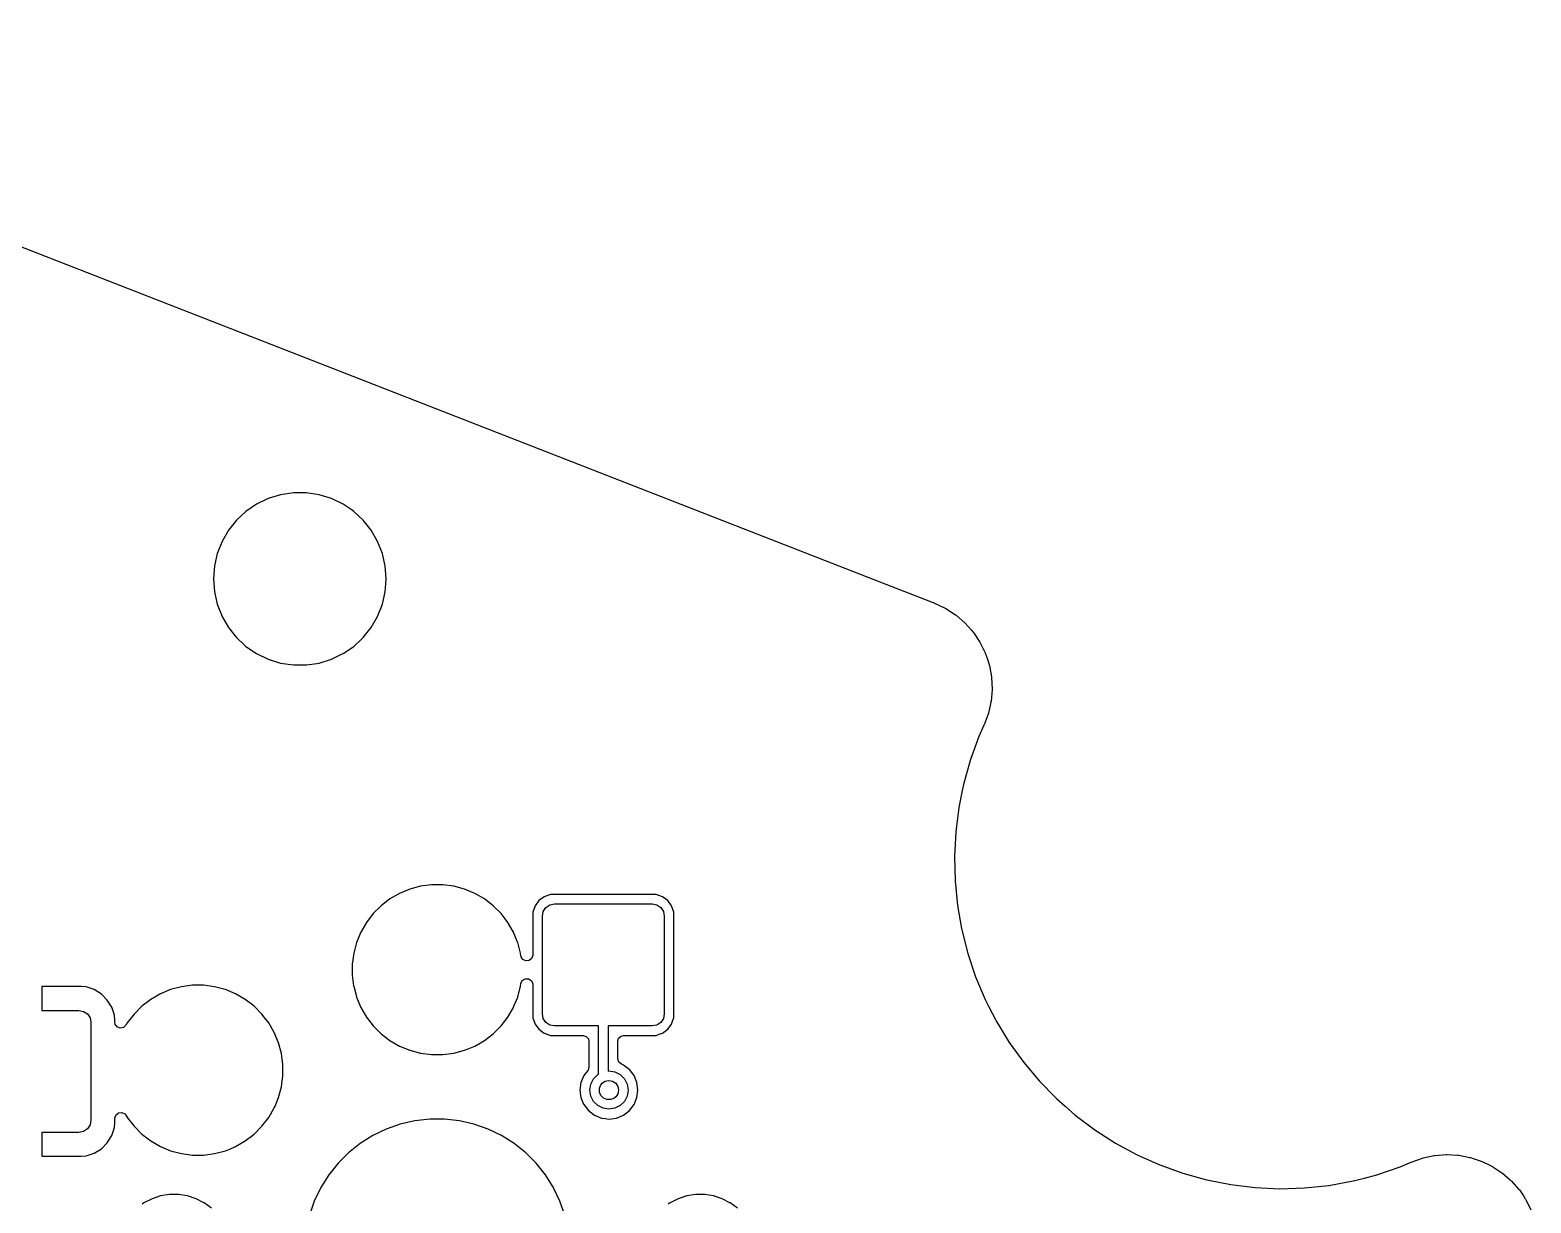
# Model space of a CAD drawing. Extents: x 51 to 261, y -150 to -32.
# Drawn here: x 229.07 to 260.45, y -57.22 to -32.7 of the extents above; entities that cross this region are included whole.
import ezdxf

# ---------------------------------------------------------------- set-up
doc = ezdxf.new("R2010")
doc.units = 0
doc.layers.add('BLACK', color=7, linetype='CONTINUOUS')

msp = doc.modelspace()

# ---------------------------------------------------------------- linework, layer by layer
at = {"layer": 'BLACK', "linetype": 'CONTINUOUS'}
for p, q in [((217.260916, -32.701062), (246.834726, -44.23514)), ((233.80777, -42.61213), (233.584798, -42.764149)), ((234.050898, -42.495046), (233.80777, -42.61213)), ((234.308766, -42.415504), (234.050898, -42.495046)), ((234.308772, -42.415502), (234.308766, -42.415504)), ((234.575603, -42.375284), (234.308772, -42.415502)), ((234.575611, -42.375284), (234.575603, -42.375284)), ((234.845469, -42.375284), (234.575611, -42.375284)), ((234.845476, -42.375284), (234.845469, -42.375284)), ((235.112307, -42.415502), (234.845476, -42.375284)), ((235.112313, -42.415504), (235.112307, -42.415502)), ((235.370185, -42.495047), (235.112313, -42.415504)), ((235.613307, -42.612128), (235.370183, -42.495047)), ((235.370183, -42.495047), (235.370185, -42.495047)), ((235.613308, -42.612129), (235.613307, -42.612128)), ((235.613309, -42.61213), (235.613308, -42.612129)), ((235.613315, -42.612133), (235.613309, -42.61213)), ((235.781629, -42.726888), (235.613315, -42.612133)), ((233.386982, -42.947694), (233.218725, -43.158682)), ((233.584798, -42.764149), (233.386982, -42.947694)), ((235.836281, -42.764149), (235.781629, -42.726888)), ((236.034097, -42.947694), (235.836281, -42.764149)), ((236.0341, -42.947698), (236.034097, -42.947694)), ((236.034101, -42.947699), (236.0341, -42.947698)), ((236.202355, -43.158682), (236.034101, -42.947699)), ((233.218725, -43.158682), (233.083798, -43.392383)), ((236.337283, -43.392386), (236.202355, -43.158682)), ((233.083796, -43.392387), (232.985206, -43.643588)), ((233.083798, -43.392383), (233.083796, -43.392387)), ((236.435874, -43.643589), (236.337283, -43.392386)), ((232.925156, -43.906682), (232.904991, -44.175779)), ((232.985204, -43.643595), (232.925156, -43.906682)), ((232.985206, -43.643588), (232.985204, -43.643595)), ((236.48855, -43.874379), (236.435874, -43.643589)), ((236.495923, -43.906682), (236.48855, -43.874379)), ((236.516089, -44.175779), (236.495923, -43.906682)), ((232.904991, -44.175779), (232.904991, -44.175788)), ((232.904991, -44.175788), (232.925156, -44.444885)), ((236.508571, -44.276106), (236.516089, -44.175788)), ((236.516089, -44.175788), (236.516089, -44.175779)), ((246.834726, -44.23514), (247.929073, -44.661946)), ((232.925156, -44.444885), (232.985204, -44.707972)), ((236.435874, -44.707979), (236.495923, -44.444887)), ((236.495923, -44.444887), (236.508571, -44.276106)), ((232.985204, -44.707972), (232.985206, -44.707979)), ((232.985206, -44.707979), (233.083796, -44.95918)), ((236.337283, -44.959182), (236.435874, -44.707979)), ((247.929073, -44.661946), (247.929088, -44.661955)), ((247.929088, -44.661955), (247.950552, -44.670324)), ((247.950552, -44.670324), (247.950553, -44.670325)), ((247.950553, -44.670325), (247.969452, -44.677694)), ((247.969452, -44.677694), (247.969454, -44.677696)), ((247.969454, -44.677696), (247.971709, -44.678575)), ((247.971709, -44.678575), (247.979424, -44.681888)), ((247.979424, -44.681888), (248.20069, -44.785938)), ((248.20069, -44.785938), (248.215343, -44.794081)), ((248.215343, -44.794081), (248.416147, -44.924216)), ((233.083796, -44.95918), (233.083798, -44.959184)), ((233.083798, -44.959184), (233.093421, -44.975851)), ((233.093421, -44.975851), (233.218725, -45.192886)), ((236.202355, -45.192886), (236.337283, -44.959182)), ((248.416147, -44.924216), (248.416991, -44.924763)), ((248.416991, -44.924763), (248.430424, -44.934823)), ((248.430424, -44.934823), (248.612563, -45.091525)), ((248.612563, -45.091525), (248.624516, -45.103307)), ((248.624516, -45.103307), (248.747123, -45.241731)), ((233.218725, -45.192886), (233.323042, -45.323695)), ((233.323042, -45.323695), (233.386982, -45.403873)), ((233.386982, -45.403873), (233.548428, -45.553672)), ((235.836281, -45.587419), (236.00163, -45.433998)), ((236.00163, -45.433998), (236.034097, -45.403873)), ((236.034097, -45.403871), (236.034101, -45.403869)), ((236.034097, -45.403873), (236.034097, -45.403871)), ((236.034101, -45.403869), (236.202355, -45.192886)), ((248.747123, -45.241731), (248.782417, -45.281579)), ((248.782417, -45.281579), (248.783825, -45.283168)), ((248.783825, -45.283168), (248.794078, -45.296456)), ((248.794078, -45.296456), (248.927645, -45.496193)), ((248.927645, -45.496193), (248.936008, -45.510743)), ((233.548428, -45.553672), (233.584799, -45.587419)), ((233.584799, -45.587419), (233.807766, -45.739435)), ((233.807766, -45.739435), (234.050899, -45.856522)), ((235.370181, -45.856522), (235.584528, -45.753298)), ((235.584528, -45.753298), (235.613307, -45.739439)), ((235.613307, -45.739438), (235.613315, -45.739435)), ((235.613307, -45.739439), (235.613307, -45.739438)), ((235.613315, -45.739435), (235.836281, -45.587419)), ((248.936008, -45.510743), (248.983755, -45.608591)), ((248.983755, -45.608591), (249.040475, -45.724831)), ((249.040475, -45.724831), (249.041375, -45.726674)), ((249.041375, -45.726674), (249.047696, -45.742217)), ((249.047696, -45.742217), (249.085388, -45.856521)), ((234.050899, -45.856522), (234.308768, -45.936064)), ((234.308768, -45.936064), (234.308769, -45.936064)), ((234.308769, -45.936064), (234.308772, -45.936065)), ((234.308772, -45.936065), (234.575603, -45.976283)), ((234.575603, -45.976283), (234.575608, -45.976283)), ((234.575608, -45.976283), (234.575611, -45.976284)), ((234.575611, -45.976284), (234.575612, -45.976284)), ((234.575612, -45.976284), (234.845468, -45.976284)), ((234.845468, -45.976284), (234.845469, -45.976284)), ((234.845469, -45.976284), (234.854174, -45.974972)), ((234.854174, -45.974972), (235.112307, -45.936065)), ((235.112307, -45.936065), (235.112308, -45.936064)), ((235.112308, -45.936064), (235.112312, -45.936064)), ((235.112312, -45.936064), (235.370181, -45.856522)), ((249.085388, -45.856521), (249.122943, -45.970412)), ((249.122943, -45.970412), (249.127108, -45.986671)), ((249.127108, -45.986671), (249.170849, -46.222934)), ((249.170849, -46.222934), (249.17278, -46.239605)), ((249.17278, -46.239605), (249.184215, -46.479597)), ((249.160198, -46.752308), (249.106992, -46.986617)), ((249.162798, -46.735729), (249.160198, -46.752308)), ((249.183878, -46.496378), (249.162798, -46.735729)), ((249.184215, -46.479597), (249.183878, -46.496378)), ((249.102176, -47.002696), (249.016908, -47.230093)), ((249.106992, -46.986617), (249.102176, -47.002696)), ((249.013704, -47.237831), (248.908351, -47.469804)), ((249.016908, -47.230093), (249.013704, -47.237831)), ((248.908351, -47.469804), (248.731201, -47.953056)), ((248.731201, -47.953056), (248.590809, -48.448209)), ((248.559658, -48.600938), (248.48795, -48.952518)), ((248.590806, -48.44822), (248.559658, -48.600938)), ((248.590809, -48.448209), (248.590806, -48.44822)), ((248.487949, -48.952524), (248.423214, -49.463113)), ((248.48795, -48.952518), (248.487949, -48.952524)), ((248.423214, -49.463113), (248.396962, -49.977138)), ((248.396962, -49.977138), (248.396962, -49.977149)), ((248.396962, -49.977149), (248.40934, -50.49167)), ((248.40934, -50.49167), (248.409341, -50.491686)), ((248.409341, -50.491686), (248.460282, -51.003813)), ((236.794356, -50.751673), (236.592808, -50.868038)), ((236.794372, -50.751665), (236.794356, -50.751673)), ((237.009385, -50.662605), (236.794372, -50.751665)), ((237.23421, -50.602363), (237.009385, -50.662605)), ((237.46495, -50.571986), (237.23421, -50.602363)), ((237.464955, -50.571985), (237.46495, -50.571986)), ((237.464961, -50.571985), (237.464955, -50.571985)), ((237.697705, -50.571985), (237.464961, -50.571985)), ((237.69771, -50.571985), (237.697705, -50.571985)), ((237.697715, -50.571986), (237.69771, -50.571985)), ((237.928455, -50.602363), (237.697715, -50.571986)), ((238.15328, -50.662605), (237.928455, -50.602363)), ((238.368293, -50.751665), (238.15328, -50.662605)), ((238.368309, -50.751673), (238.368293, -50.751665)), ((238.569857, -50.868038), (238.368309, -50.751673)), ((239.821089, -50.820221), (239.710608, -50.90176)), ((239.950691, -50.77487), (239.821089, -50.820221)), ((239.950693, -50.77487), (239.950691, -50.77487)), ((239.981465, -50.771985), (239.950693, -50.77487)), ((239.981469, -50.771985), (239.981465, -50.771985)), ((242.131197, -50.771985), (239.981469, -50.771985)), ((242.131201, -50.771985), (242.131197, -50.771985)), ((242.161973, -50.77487), (242.131201, -50.771985)), ((242.291576, -50.820221), (242.161973, -50.77487)), ((242.291578, -50.820222), (242.291576, -50.820221)), ((242.402058, -50.90176), (242.291578, -50.820222)), ((236.408146, -51.009733), (236.243581, -51.174298)), ((236.408153, -51.009727), (236.408146, -51.009733)), ((236.592792, -50.868049), (236.408153, -51.009727)), ((236.592808, -50.868038), (236.592792, -50.868049)), ((238.56986, -50.86804), (238.569857, -50.868038)), ((238.569865, -50.868043), (238.56986, -50.86804)), ((238.569871, -50.868047), (238.569865, -50.868043)), ((238.569873, -50.868049), (238.569871, -50.868047)), ((238.754512, -51.009727), (238.569873, -50.868049)), ((238.754519, -51.009733), (238.754512, -51.009727)), ((238.919084, -51.174298), (238.754519, -51.009733)), ((239.583718, -51.141845), (239.580833, -51.172617)), ((239.629069, -51.012241), (239.583718, -51.141843)), ((239.583718, -51.141843), (239.583718, -51.141845)), ((239.710608, -50.90176), (239.629069, -51.012241)), ((239.781333, -51.227485), (239.800744, -51.129901)), ((239.800744, -51.129901), (239.856021, -51.047173)), ((239.856021, -51.047173), (239.938749, -50.991896)), ((239.938749, -50.991896), (240.036333, -50.972485)), ((240.036333, -50.972485), (242.076333, -50.972485)), ((242.076333, -50.972485), (242.173917, -50.991896)), ((242.173917, -50.991896), (242.256645, -51.047173)), ((242.256645, -51.047173), (242.311922, -51.129901)), ((242.311922, -51.129901), (242.331333, -51.227485)), ((242.483596, -51.01224), (242.402058, -50.90176)), ((242.483596, -51.012241), (242.483596, -51.01224)), ((242.528947, -51.141843), (242.483596, -51.012241)), ((242.528947, -51.141845), (242.528947, -51.141843)), ((242.531833, -51.172617), (242.528947, -51.141845)), ((248.460282, -51.003813), (248.460283, -51.00382)), ((248.460283, -51.00382), (248.460284, -51.003827)), ((248.460284, -51.003827), (248.545562, -51.488338)), ((236.101886, -51.35896), (235.985521, -51.560508)), ((236.101897, -51.358944), (236.101886, -51.35896)), ((236.243575, -51.174305), (236.101897, -51.358944)), ((236.243581, -51.174298), (236.243575, -51.174305)), ((238.91909, -51.174305), (238.919084, -51.174298)), ((239.003134, -51.283834), (238.91909, -51.174305)), ((239.060775, -51.358953), (239.003134, -51.283834)), ((239.060779, -51.35896), (239.060775, -51.358953)), ((239.177144, -51.560508), (239.060779, -51.35896)), ((239.580833, -51.172617), (239.580833, -52.040687)), ((239.781333, -53.267485), (239.781333, -51.227485)), ((242.331333, -51.227485), (242.331333, -53.267485)), ((242.531833, -53.322352), (242.531833, -51.172617)), ((235.896453, -51.775537), (235.836211, -52.000362)), ((235.985513, -51.560524), (235.896453, -51.775537)), ((235.985521, -51.560508), (235.985513, -51.560524)), ((239.177152, -51.560524), (239.177144, -51.560508)), ((239.263308, -51.768527), (239.177152, -51.560524)), ((239.266215, -51.775545), (239.263308, -51.768527)), ((239.326454, -52.000359), (239.266215, -51.775545)), ((248.545562, -51.488338), (248.549504, -51.510735)), ((248.549504, -51.510735), (248.676489, -52.009485)), ((235.836211, -52.000362), (235.805834, -52.231102)), ((239.326454, -52.000362), (239.326454, -52.000359)), ((239.333894, -52.056872), (239.326454, -52.000362)), ((239.337856, -52.075622), (239.333894, -52.056872)), ((239.37563, -52.1344), (239.337856, -52.075622)), ((239.580833, -52.040687), (239.561148, -52.107726)), ((248.676489, -52.009485), (248.840539, -52.497333)), ((235.805834, -52.231102), (235.805833, -52.231119)), ((235.805833, -52.231119), (235.805833, -52.46385)), ((239.439186, -52.163425), (239.37563, -52.1344)), ((239.508344, -52.153481), (239.439186, -52.163425)), ((239.561148, -52.107726), (239.508344, -52.153481)), ((230.139345, -52.698), (229.319027, -52.698)), ((229.319027, -52.698), (229.319027, -53.198)), ((230.242742, -52.708564), (230.139345, -52.698)), ((230.410273, -52.764078), (230.242742, -52.708564)), ((232.23421, -52.702363), (232.009385, -52.762605)), ((232.46495, -52.671986), (232.23421, -52.702363)), ((232.464955, -52.671985), (232.46495, -52.671986)), ((232.464961, -52.671985), (232.464955, -52.671985)), ((232.697705, -52.671985), (232.464961, -52.671985)), ((232.69771, -52.671985), (232.697705, -52.671985)), ((232.697715, -52.671986), (232.69771, -52.671985)), ((232.928455, -52.702363), (232.697715, -52.671986)), ((232.928458, -52.702363), (232.928455, -52.702363)), ((232.928459, -52.702364), (232.928458, -52.702363)), ((233.152134, -52.762298), (232.928459, -52.702364)), ((235.805833, -52.46385), (235.805834, -52.463867)), ((235.805834, -52.463867), (235.834697, -52.683109)), ((235.834697, -52.683109), (235.836212, -52.694611)), ((235.836212, -52.694611), (235.885153, -52.877262)), ((239.266215, -52.919425), (239.326454, -52.694611)), ((239.326454, -52.694611), (239.333894, -52.638096)), ((239.333894, -52.638096), (239.36216, -52.5742)), ((239.36216, -52.5742), (239.420485, -52.535729)), ((239.420485, -52.535729), (239.490349, -52.534898)), ((239.490349, -52.534898), (239.549573, -52.57197)), ((239.549573, -52.57197), (239.579352, -52.635175)), ((239.579352, -52.635175), (239.580833, -52.654282)), ((239.580833, -52.654282), (239.580833, -53.322352)), ((248.840539, -52.497333), (249.040721, -52.971499)), ((230.410278, -52.76408), (230.410273, -52.764078)), ((230.560494, -52.856735), (230.410278, -52.76408)), ((230.685291, -52.981532), (230.560494, -52.856735)), ((230.777946, -53.131748), (230.685291, -52.981532)), ((231.592792, -52.968049), (231.408153, -53.109727)), ((231.592808, -52.968038), (231.592792, -52.968049)), ((231.794356, -52.851673), (231.592808, -52.968038)), ((231.794372, -52.851665), (231.794356, -52.851673)), ((232.009385, -52.762605), (231.794372, -52.851665)), ((233.15328, -52.762605), (233.152134, -52.762298)), ((233.368293, -52.851665), (233.15328, -52.762605)), ((233.368309, -52.851673), (233.368293, -52.851665)), ((233.569857, -52.968038), (233.368309, -52.851673)), ((233.56986, -52.96804), (233.569857, -52.968038)), ((233.569865, -52.968043), (233.56986, -52.96804)), ((233.569871, -52.968047), (233.569865, -52.968043)), ((233.569873, -52.968049), (233.569871, -52.968047)), ((233.754512, -53.109727), (233.569873, -52.968049)), ((235.885153, -52.877262), (235.896453, -52.919432)), ((235.896453, -52.919432), (235.985513, -53.134445)), ((239.18739, -53.109729), (239.266212, -52.919432)), ((239.266211, -52.919432), (239.266215, -52.919425)), ((239.266212, -52.919432), (239.266211, -52.919432)), ((249.040721, -52.971499), (249.111735, -53.109733)), ((229.319027, -53.198), (230.089027, -53.198)), ((230.089027, -53.198), (230.186611, -53.217411)), ((230.186611, -53.217411), (230.269339, -53.272688)), ((230.269339, -53.272688), (230.324616, -53.355416)), ((230.777948, -53.131753), (230.777946, -53.131748)), ((230.833462, -53.299284), (230.777948, -53.131753)), ((230.844025, -53.402681), (230.833462, -53.299284)), ((231.243575, -53.274305), (231.101897, -53.458944)), ((231.243581, -53.274298), (231.243575, -53.274305)), ((231.408146, -53.109733), (231.243581, -53.274298)), ((231.408153, -53.109727), (231.408146, -53.109733)), ((233.754519, -53.109733), (233.754512, -53.109727)), ((233.919084, -53.274298), (233.754519, -53.109733)), ((233.91909, -53.274305), (233.919084, -53.274298)), ((233.966437, -53.336009), (233.91909, -53.274305)), ((234.060775, -53.458953), (233.966437, -53.336009)), ((235.985513, -53.134445), (235.985521, -53.134461)), ((235.985521, -53.134461), (236.101886, -53.336009)), ((236.101886, -53.336009), (236.101897, -53.336025)), ((236.101897, -53.336025), (236.243575, -53.520664)), ((238.919089, -53.520666), (239.060775, -53.336017)), ((239.060775, -53.336017), (239.177148, -53.134454)), ((239.177148, -53.134454), (239.18739, -53.109729)), ((239.580833, -53.322352), (239.583718, -53.353124)), ((239.800744, -53.365069), (239.781333, -53.267485)), ((242.331333, -53.267485), (242.311922, -53.365069)), ((242.528947, -53.353124), (242.531833, -53.322352)), ((249.111735, -53.109733), (249.262227, -53.402681)), ((230.324616, -53.355416), (230.344027, -53.453)), ((230.344027, -53.453), (230.344027, -55.493)), ((230.844026, -53.402696), (230.844025, -53.402681)), ((230.844026, -53.442813), (230.844026, -53.402696)), ((230.850845, -53.483368), (230.844026, -53.442813)), ((230.891373, -53.540283), (230.850845, -53.483368)), ((230.956238, -53.566251), (230.891373, -53.540283)), ((231.024845, -53.553029), (230.956238, -53.566251)), ((231.075412, -53.504814), (231.024845, -53.553029)), ((231.101883, -53.458965), (231.075412, -53.504814)), ((231.101897, -53.458944), (231.101883, -53.458965)), ((234.060779, -53.45896), (234.060775, -53.458953)), ((234.177144, -53.660508), (234.060779, -53.45896)), ((234.177152, -53.660524), (234.177144, -53.660508)), ((234.266054, -53.875156), (234.177152, -53.660524)), ((236.243575, -53.520664), (236.243581, -53.520671)), ((236.243581, -53.520671), (236.408146, -53.685236)), ((238.754514, -53.685241), (238.919089, -53.520666)), ((239.583718, -53.353124), (239.583718, -53.353126)), ((239.583718, -53.353126), (239.629069, -53.482728)), ((239.629069, -53.482728), (239.62907, -53.48273)), ((239.62907, -53.48273), (239.710608, -53.59321)), ((239.710608, -53.59321), (239.821088, -53.674748)), ((239.856021, -53.447797), (239.800744, -53.365069)), ((239.938749, -53.503074), (239.856021, -53.447797)), ((240.036333, -53.522485), (239.938749, -53.503074)), ((240.956333, -53.522485), (240.036333, -53.522485)), ((240.956333, -54.530993), (240.956333, -53.522485)), ((242.076333, -53.522485), (241.156333, -53.522485)), ((241.156333, -53.522485), (241.156333, -54.466639)), ((242.173917, -53.503074), (242.076333, -53.522485)), ((242.256645, -53.447797), (242.173917, -53.503074)), ((242.311922, -53.365069), (242.256645, -53.447797)), ((242.291578, -53.674748), (242.402058, -53.59321)), ((242.402058, -53.59321), (242.483596, -53.48273)), ((242.483596, -53.48273), (242.511606, -53.402681)), ((242.511606, -53.402681), (242.528947, -53.353126)), ((242.528947, -53.353126), (242.528947, -53.353124)), ((249.262227, -53.402681), (249.275906, -53.429307)), ((249.275906, -53.429307), (249.33047, -53.518374)), ((249.33047, -53.518374), (249.544767, -53.868179)), ((234.266215, -53.875545), (234.266054, -53.875156)), ((234.326454, -54.100359), (234.266215, -53.875545)), ((236.408146, -53.685236), (236.408152, -53.685241)), ((236.408152, -53.685241), (236.592801, -53.826927)), ((236.592801, -53.826927), (236.592808, -53.826931)), ((236.592808, -53.826931), (236.794356, -53.943296)), ((236.794356, -53.943296), (236.794372, -53.943304)), ((236.794372, -53.943304), (237.009385, -54.032364)), ((238.232257, -53.999651), (238.368293, -53.943304)), ((238.368293, -53.943304), (238.368296, -53.943302)), ((238.368296, -53.943302), (238.368302, -53.9433)), ((238.368302, -53.9433), (238.569865, -53.826927)), ((238.569865, -53.826927), (238.754514, -53.685241)), ((239.821088, -53.674748), (239.86429, -53.689865)), ((239.86429, -53.689865), (239.950692, -53.720099)), ((239.950692, -53.720099), (239.981465, -53.722985)), ((239.981465, -53.722985), (239.981469, -53.722985)), ((239.981469, -53.722985), (240.631833, -53.722985)), ((240.631833, -53.722985), (240.698872, -53.74267)), ((240.698872, -53.74267), (240.744627, -53.795474)), ((240.744627, -53.795474), (240.755833, -53.846985)), ((240.755833, -53.846985), (240.755833, -54.37914)), ((241.356833, -53.846985), (241.376518, -53.779946)), ((241.356833, -54.207314), (241.356833, -53.846985)), ((241.376518, -53.779946), (241.429322, -53.734191)), ((241.429322, -53.734191), (241.480833, -53.722985)), ((241.480833, -53.722985), (242.131201, -53.722985)), ((242.131201, -53.722985), (242.161972, -53.720099)), ((242.161972, -53.720099), (242.161974, -53.720099)), ((242.161974, -53.720099), (242.226775, -53.697423)), ((242.226775, -53.697423), (242.291578, -53.674748)), ((249.544767, -53.868179), (249.789309, -54.207314)), ((234.356833, -54.331113), (234.326454, -54.100359)), ((237.009385, -54.032364), (237.009387, -54.032364)), ((237.009387, -54.032364), (237.009393, -54.032367)), ((237.009393, -54.032367), (237.234207, -54.092606)), ((237.234207, -54.092606), (237.464961, -54.122985)), ((237.464961, -54.122985), (237.464968, -54.122985)), ((237.464968, -54.122985), (237.697698, -54.122985)), ((237.697698, -54.122985), (237.697705, -54.122985)), ((237.697705, -54.122985), (237.928459, -54.092606)), ((237.928459, -54.092606), (238.153273, -54.032367)), ((238.153273, -54.032367), (238.232257, -53.999651)), ((241.356912, -54.211738), (241.356833, -54.207314)), ((241.378976, -54.278033), (241.356912, -54.211738)), ((241.433379, -54.321874), (241.378976, -54.278033)), ((249.789309, -54.207314), (249.845801, -54.285658)), ((249.845801, -54.285658), (250.177296, -54.67937)), ((234.326454, -54.794611), (234.356833, -54.563857)), ((234.356833, -54.563857), (234.356833, -54.331113)), ((240.648464, -54.561157), (240.587956, -54.707237)), ((240.730209, -54.454626), (240.648464, -54.561157)), ((240.736148, -54.446179), (240.730209, -54.454626)), ((240.755833, -54.37914), (240.736148, -54.446179)), ((240.849393, -54.628886), (240.937886, -54.540393)), ((240.937886, -54.540393), (240.956333, -54.530993)), ((241.156333, -54.466639), (241.173, -54.464)), ((241.173, -54.464), (241.296607, -54.483577)), ((241.296607, -54.483577), (241.408114, -54.540393)), ((241.408114, -54.540393), (241.496607, -54.628886)), ((241.475834, -54.33946), (241.433379, -54.321874)), ((241.475837, -54.339462), (241.475834, -54.33946)), ((241.475841, -54.339464), (241.475837, -54.339462)), ((241.563242, -54.406529), (241.475841, -54.339464)), ((241.60128, -54.435716), (241.563242, -54.406529)), ((241.60128, -54.435717), (241.60128, -54.435716)), ((241.601282, -54.435718), (241.60128, -54.435717)), ((241.697536, -54.561159), (241.601282, -54.435718)), ((241.758044, -54.707238), (241.697536, -54.561159)), ((234.266215, -55.019425), (234.326454, -54.794611)), ((240.587955, -54.707239), (240.567318, -54.863998)), ((240.567318, -54.863998), (240.567318, -54.864001)), ((240.567318, -54.864001), (240.587955, -55.02076)), ((240.587956, -54.707237), (240.587955, -54.707239)), ((240.773, -54.864), (240.792577, -54.740393)), ((240.792577, -54.987607), (240.773, -54.864)), ((240.792577, -54.740393), (240.849393, -54.628886)), ((241.496607, -54.628886), (241.553423, -54.740393)), ((241.553423, -54.740393), (241.573, -54.864)), ((241.573, -54.864), (241.553423, -54.987607)), ((241.778682, -54.864), (241.758044, -54.707238)), ((241.758044, -55.020762), (241.778682, -54.864)), ((250.177296, -54.67937), (250.510285, -55.019425)), ((234.177148, -55.234454), (234.192235, -55.198032)), ((234.192235, -55.198032), (234.266212, -55.019432)), ((234.266211, -55.019432), (234.266215, -55.019425)), ((234.266212, -55.019432), (234.266211, -55.019432)), ((240.587955, -55.02076), (240.587956, -55.020762)), ((240.587956, -55.020762), (240.643905, -55.155836)), ((240.643905, -55.155836), (240.648464, -55.166841)), ((240.648464, -55.166841), (240.744718, -55.292282)), ((240.849393, -55.099114), (240.792577, -54.987607)), ((240.937886, -55.187607), (240.849393, -55.099114)), ((241.049393, -55.244423), (240.937886, -55.187607)), ((241.408114, -55.187607), (241.296607, -55.244423)), ((241.496607, -55.099114), (241.408114, -55.187607)), ((241.553423, -54.987607), (241.496607, -55.099114)), ((241.601282, -55.292282), (241.697536, -55.166841)), ((241.697536, -55.166841), (241.758044, -55.020762)), ((250.510285, -55.019425), (250.537387, -55.047102)), ((250.537387, -55.047102), (250.70919, -55.198032)), ((250.70919, -55.198032), (250.924055, -55.386792)), ((230.344027, -55.493), (230.324616, -55.590584)), ((230.833462, -55.646715), (230.844026, -55.543318)), ((230.844026, -55.452158), (230.86371, -55.385119)), ((230.844026, -55.543318), (230.844026, -55.452158)), ((230.86371, -55.385119), (230.916513, -55.339363)), ((230.916513, -55.339363), (230.985672, -55.329419)), ((230.985672, -55.329419), (231.049228, -55.358443)), ((231.049228, -55.358443), (231.075412, -55.390156)), ((231.075412, -55.390156), (231.100149, -55.433)), ((231.100149, -55.433), (231.101891, -55.436017)), ((231.101891, -55.436017), (231.101896, -55.436023)), ((231.101896, -55.436023), (231.101897, -55.436025)), ((231.101897, -55.436025), (231.243575, -55.620664)), ((233.919089, -55.620666), (234.060775, -55.436017)), ((234.060775, -55.436017), (234.177148, -55.234454)), ((237.115683, -55.506889), (236.811765, -55.576256)), ((237.115699, -55.506887), (237.115683, -55.506889)), ((237.42546, -55.471985), (237.115699, -55.506887)), ((237.425464, -55.471985), (237.42546, -55.471985)), ((237.737202, -55.471985), (237.425464, -55.471985)), ((237.737206, -55.471985), (237.737202, -55.471985)), ((238.046966, -55.506887), (237.737206, -55.471985)), ((238.046982, -55.506889), (238.046966, -55.506887)), ((238.3509, -55.576256), (238.046982, -55.506889)), ((240.744718, -55.292282), (240.870159, -55.388536)), ((240.870159, -55.388536), (241.016238, -55.449044)), ((241.016238, -55.449044), (241.094619, -55.459363)), ((241.173, -55.264), (241.049393, -55.244423)), ((241.094619, -55.459363), (241.172999, -55.469682)), ((241.172999, -55.469682), (241.173, -55.469682)), ((241.296607, -55.244423), (241.173, -55.264)), ((241.173, -55.469682), (241.173001, -55.469682)), ((241.173001, -55.469682), (241.225254, -55.462802)), ((241.225254, -55.462802), (241.329762, -55.449044)), ((241.329762, -55.449044), (241.475841, -55.388536)), ((241.475841, -55.388536), (241.601282, -55.292282)), ((250.924055, -55.386792), (251.335114, -55.696519)), ((230.089027, -55.748), (229.319027, -55.748)), ((229.319027, -55.748), (229.319027, -56.247999)), ((230.186611, -55.728589), (230.089027, -55.748)), ((230.269339, -55.673312), (230.186611, -55.728589)), ((230.324616, -55.590584), (230.269339, -55.673312)), ((230.685291, -55.964467), (230.777946, -55.814251)), ((230.777946, -55.814251), (230.777948, -55.814246)), ((230.777948, -55.814246), (230.833462, -55.646715)), ((231.243575, -55.620664), (231.243581, -55.620671)), ((231.243581, -55.620671), (231.408146, -55.785236)), ((231.408146, -55.785236), (231.408153, -55.785242)), ((231.408153, -55.785242), (231.539636, -55.886132)), ((233.569865, -55.926927), (233.754514, -55.785241)), ((233.754514, -55.785241), (233.919089, -55.620666)), ((236.236658, -55.814473), (235.972701, -55.980328)), ((236.517518, -55.679218), (236.236658, -55.814473)), ((236.811753, -55.57626), (236.517518, -55.679218)), ((236.811765, -55.576256), (236.811753, -55.57626)), ((238.350912, -55.57626), (238.3509, -55.576256)), ((238.645147, -55.679218), (238.350912, -55.57626)), ((238.926007, -55.814473), (238.645147, -55.679218)), ((238.92601, -55.814475), (238.926007, -55.814473)), ((239.189966, -55.980329), (238.92601, -55.814475)), ((251.335114, -55.696519), (251.768241, -55.974535)), ((230.410278, -56.181919), (230.560494, -56.089264)), ((230.560494, -56.089264), (230.685291, -55.964467)), ((231.539636, -55.886132), (231.592801, -55.926927)), ((231.592801, -55.926927), (231.592808, -55.926931)), ((231.592808, -55.926931), (231.794356, -56.043296)), ((231.794356, -56.043296), (231.794372, -56.043304)), ((231.794372, -56.043304), (232.009385, -56.132364)), ((232.009385, -56.132364), (232.009387, -56.132364)), ((232.009387, -56.132364), (232.009393, -56.132367)), ((232.009393, -56.132367), (232.234207, -56.192606)), ((232.928459, -56.192606), (233.153273, -56.132367)), ((233.153273, -56.132367), (233.257334, -56.089264)), ((233.257334, -56.089264), (233.368293, -56.043304)), ((233.368293, -56.043304), (233.368296, -56.043302)), ((233.368296, -56.043302), (233.368302, -56.0433)), ((233.368302, -56.0433), (233.569865, -55.926927)), ((235.728974, -56.174693), (235.508541, -56.395126)), ((235.972701, -55.980328), (235.728974, -56.174693)), ((239.433692, -56.174694), (239.189966, -55.980329)), ((239.654124, -56.395126), (239.433692, -56.174694)), ((251.768241, -55.974535), (251.827359, -56.006491)), ((251.827359, -56.006491), (252.214673, -56.215854)), ((229.319027, -56.247999), (230.139331, -56.247999)), ((230.139331, -56.247999), (230.139345, -56.247998)), ((230.139345, -56.247998), (230.242742, -56.237435)), ((230.242742, -56.237435), (230.410273, -56.181921)), ((230.410273, -56.181921), (230.410278, -56.181919)), ((232.234207, -56.192606), (232.464961, -56.222985)), ((232.464961, -56.222985), (232.464968, -56.222985)), ((232.464968, -56.222985), (232.697698, -56.222985)), ((232.697698, -56.222985), (232.697705, -56.222985)), ((232.697705, -56.222985), (232.928459, -56.192606)), ((235.508541, -56.395126), (235.314176, -56.638853)), ((239.848489, -56.638852), (239.654124, -56.395126)), ((252.214673, -56.215854), (252.221019, -56.219284)), ((252.221019, -56.219284), (252.29644, -56.253008)), ((252.29644, -56.253008), (252.69087, -56.429374)), ((252.69087, -56.429374), (253.175158, -56.603628)), ((257.23187, -56.634094), (257.718679, -56.46715)), ((257.718679, -56.46715), (257.718688, -56.467146)), ((257.718686, -56.467146), (257.718703, -56.467141)), ((257.718688, -56.467146), (257.718686, -56.467146)), ((257.718703, -56.467141), (257.914443, -56.383153)), ((257.914443, -56.383153), (257.914513, -56.383135)), ((257.914513, -56.383135), (257.923731, -56.379177)), ((257.923731, -56.379177), (257.934027, -56.377765)), ((257.934027, -56.377765), (257.945513, -56.371202)), ((257.945513, -56.371202), (257.965706, -56.361953)), ((257.965706, -56.361953), (258.182927, -56.285182)), ((258.182927, -56.285182), (258.198592, -56.28078)), ((258.198592, -56.28078), (258.426929, -56.232545)), ((258.426929, -56.232545), (258.443055, -56.230233)), ((258.443055, -56.230233), (258.675729, -56.212367)), ((258.675729, -56.212367), (258.692019, -56.212191)), ((258.692019, -56.212191), (258.925029, -56.224999)), ((258.925029, -56.224999), (258.941194, -56.226959)), ((258.941194, -56.226959), (259.170515, -56.270219)), ((259.170515, -56.270219), (259.186296, -56.274286)), ((259.186296, -56.274286), (259.219411, -56.285187)), ((259.219411, -56.285187), (259.407948, -56.347249)), ((259.407948, -56.347249), (259.423062, -56.353352)), ((259.423062, -56.353352), (259.44859, -56.365669)), ((259.44859, -56.365669), (259.589027, -56.43343)), ((259.589027, -56.43343), (259.633231, -56.454758)), ((259.633231, -56.454758), (259.647412, -56.46279)), ((259.647412, -56.46279), (259.654045, -56.467146)), ((259.654045, -56.467146), (259.842464, -56.590887)), ((235.314176, -56.638853), (235.148321, -56.90281)), ((239.972156, -56.835668), (239.848489, -56.638852)), ((253.175158, -56.603628), (253.17518, -56.603634)), ((253.17518, -56.603634), (253.175183, -56.603635)), ((253.175183, -56.603635), (253.572052, -56.713603)), ((253.572052, -56.713603), (253.671154, -56.741063)), ((253.671154, -56.741063), (254.176062, -56.840904)), ((256.227496, -56.856313), (256.733847, -56.764068)), ((256.733847, -56.764068), (256.971844, -56.701956)), ((256.971844, -56.701956), (257.231827, -56.634107)), ((257.231827, -56.634107), (257.231844, -56.634101)), ((257.231844, -56.634101), (257.231851, -56.6341)), ((257.231851, -56.6341), (257.231857, -56.634097)), ((257.231857, -56.634097), (257.23187, -56.634094)), ((259.842464, -56.590887), (259.855471, -56.600711)), ((259.855471, -56.600711), (259.971108, -56.700636)), ((259.971108, -56.700636), (260.017888, -56.74106)), ((260.017888, -56.74106), (260.032029, -56.753279)), ((260.032029, -56.753279), (260.043636, -56.764724)), ((260.043636, -56.764724), (260.198665, -56.939145)), ((231.800214, -57.076544), (231.620496, -57.134939)), ((231.986847, -57.046985), (231.800214, -57.076544)), ((231.986852, -57.046985), (231.986847, -57.046985)), ((232.175814, -57.046985), (231.986852, -57.046985)), ((232.175819, -57.046985), (232.175814, -57.046985)), ((232.362451, -57.076544), (232.175819, -57.046985)), ((232.542169, -57.134939), (232.362451, -57.076544)), ((235.148321, -56.90281), (235.013066, -57.18367)), ((240.014344, -56.90281), (239.972156, -56.835668)), ((240.024631, -56.924172), (240.014344, -56.90281)), ((240.149601, -57.183674), (240.024631, -56.924172)), ((242.800214, -57.076544), (242.620496, -57.134939)), ((242.986847, -57.046985), (242.800214, -57.076544)), ((242.986852, -57.046985), (242.986847, -57.046985)), ((243.175814, -57.046985), (242.986852, -57.046985)), ((243.175819, -57.046985), (243.175814, -57.046985)), ((243.362451, -57.076544), (243.175819, -57.046985)), ((243.542169, -57.134939), (243.362451, -57.076544)), ((254.176062, -56.840904), (254.687037, -56.902588)), ((254.687037, -56.902588), (255.201199, -56.925769)), ((255.201199, -56.925769), (255.715652, -56.910315)), ((255.715652, -56.910315), (256.227496, -56.856313)), ((260.198665, -56.939145), (260.208669, -56.952013)), ((260.208669, -56.952013), (260.292967, -57.076545)), ((260.292967, -57.076545), (260.332494, -57.134938)), ((231.452133, -57.220725), (231.414666, -57.247947)), ((231.620496, -57.134939), (231.452133, -57.220725)), ((232.704458, -57.21763), (232.542169, -57.134939)), ((232.710532, -57.220725), (232.704458, -57.21763)), ((232.863406, -57.331795), (232.710532, -57.220725)), ((235.013066, -57.18367), (234.910108, -57.477905)), ((240.252561, -57.477917), (240.149601, -57.183674)), ((242.452133, -57.220725), (242.414666, -57.247947)), ((242.620496, -57.134939), (242.452133, -57.220725)), ((243.704458, -57.21763), (243.542169, -57.134939)), ((243.710532, -57.220725), (243.704458, -57.21763)), ((243.863406, -57.331795), (243.710532, -57.220725)), ((260.332494, -57.134938), (260.339479, -57.145256)), ((260.339479, -57.145256), (260.347707, -57.159323)), ((260.347707, -57.159323), (260.378398, -57.220725)), ((260.378398, -57.220725), (260.452037, -57.36805))]:
    msp.add_line(p, q, dxfattribs=at)
at = {"layer": 'BLACK'}
msp.add_circle((241.173, -54.864), 0.2, dxfattribs=at)

doc.saveas('drawing.dxf')
